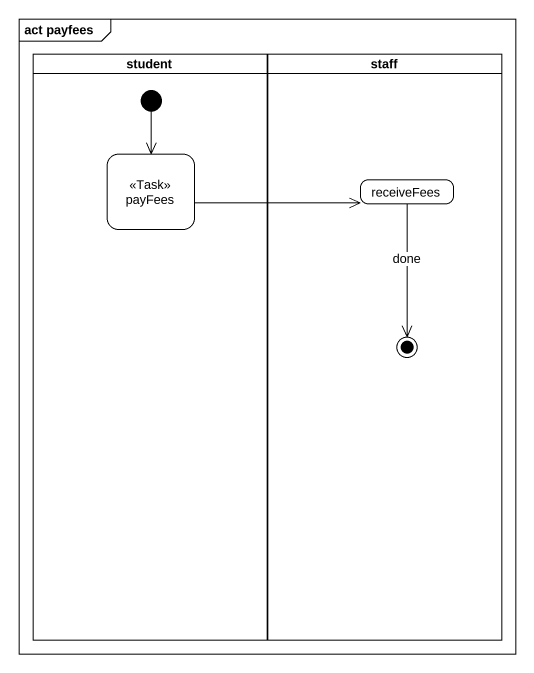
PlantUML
@startuml
mainframe act payfees
hide empty description
state student <<partition>> {
  state payFees <<Task>>
  [*] --> payFees
}
state staff <<partition>> {
  state receiveFees
  receiveFees --> [*] : done
}
payFees -right-> receiveFees
@enduml
